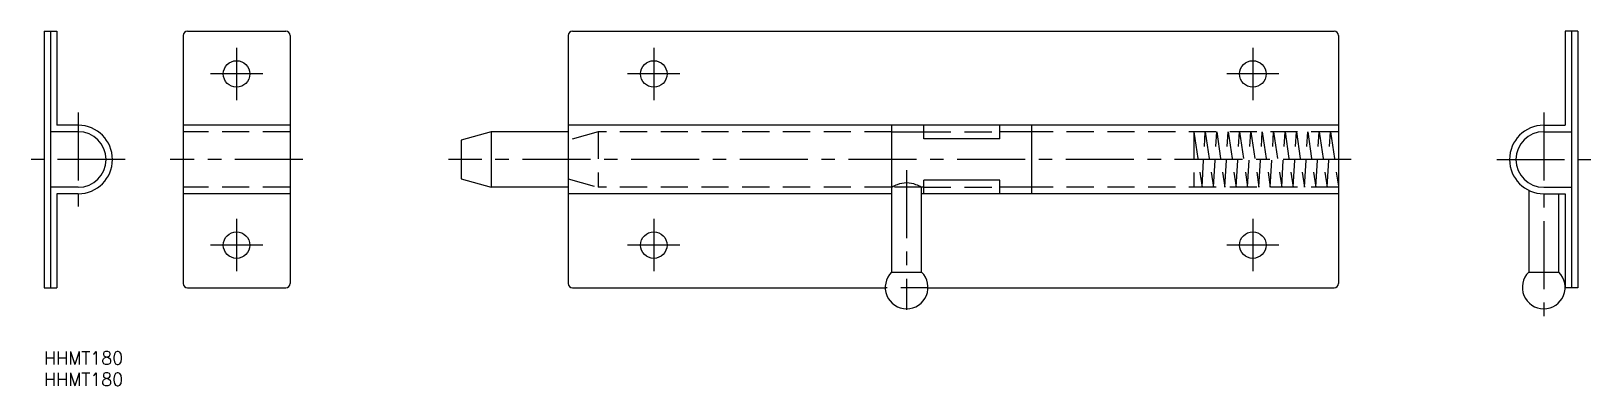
# Model space of a CAD drawing. Extents: x -3 to 362, y -8 to 75.
import ezdxf

# ---------------------------------------------------------------- set-up
doc = ezdxf.new("R2010")
doc.units = 0
doc.header["$LTSCALE"] = 0.5
doc.linetypes.add('CENTER', pattern=[50.8, 31.75, -6.35, 6.35, -6.35])
doc.linetypes.add('DASHED', pattern=[19.05, 12.7, -6.35])
for name, color, linetype in [('MSM_CENTER', 1, 'CENTER'), ('MSM_CONTINUOUS', 7, 'CONTINUOUS'), ('MSM_DASHED', 4, 'DASHED'), ('MSM_PART_NUMBER', 7, 'CONTINUOUS')]:
    doc.layers.add(name, color=color, linetype=linetype)
doc.styles.get("Standard").update_dxf_attribs({"font": 'txt.shx', "height": 3, "bigfont": 'bigfont.shx'})

# ---------------------------------------------------------------- blocks, each defined once
blk = doc.blocks.new('*U5')
at = {"layer": 'MSM_PART_NUMBER'}
blk.add_text('HHMT180', height=3, dxfattribs=at).set_placement((0, -3))
blk = doc.blocks.new('*U6')
at = {"layer": 'MSM_PART_NUMBER'}
blk.add_text('HHMT180', height=3, dxfattribs=at).set_placement((0, -8))

msp = doc.modelspace()

# ---------------------------------------------------------------- linework, layer by layer
at = {"layer": 'MSM_CENTER'}
for p, q in [((45, 71), (45, 58.8)), ((142.5, 71), (142.5, 58.8)), ((282.5, 71), (282.5, 58.8)), ((51.1, 64.9), (38.9, 64.9)), ((148.6, 64.9), (136.4, 64.9)), ((288.6, 64.9), (276.4, 64.9)), ((8, 55.9), (8, 33.9)), ((350.5, 55.9), (350.5, 7)), ((19, 44.9), (-3, 44.9)), ((60.5, 44.9), (29.5, 44.9)), ((305.5, 44.9), (94.5, 44.9)), ((339.5, 44.9), (361.5, 44.9)), ((201.6, 42.41), (201.6, 9.75)), ((45, 31), (45, 18.8)), ((142.5, 31), (142.5, 18.8)), ((282.5, 31), (282.5, 18.8)), ((51.1, 24.9), (38.9, 24.9)), ((148.6, 24.9), (136.4, 24.9)), ((288.6, 24.9), (276.4, 24.9))]:
    msp.add_line(p, q, dxfattribs=at)
at = {"layer": 'MSM_CONTINUOUS'}
for p, q in [((0, 74.9), (3, 74.9)), ((0, 74.9), (0, 14.9)), ((1.5, 74.9), (1.5, 14.9)), ((3, 74.9), (3, 52.9)), ((32.5, 73.9), (32.5, 15.9)), ((33.5, 74.9), (56.5, 74.9)), ((57.5, 73.9), (57.5, 15.9)), ((122.5, 73.9), (122.5, 15.9)), ((123.5, 74.9), (301.5, 74.9)), ((302.5, 73.9), (302.5, 15.9)), ((358.5, 74.9), (355.5, 74.9)), ((355.5, 74.9), (355.5, 52.9)), ((357, 74.9), (357, 14.9)), ((358.5, 74.9), (358.5, 14.9)), ((8, 51.4), (1.5, 51.4)), ((8, 52.9), (3, 52.9)), ((57.5, 52.9), (32.5, 52.9)), ((104.5, 51.4), (97.5, 49.4)), ((122.5, 51.4), (104.5, 51.4)), ((104.5, 51.4), (104.5, 38.4)), ((302.5, 52.9), (122.5, 52.9)), ((198.1, 52.9), (198.1, 18.57)), ((198.1, 51.4), (205.6, 51.4)), ((205.6, 49.7), (205.6, 52.9)), ((223.4, 49.7), (223.4, 52.9)), ((230.9, 51.4), (223.4, 51.4)), ((230.9, 36.9), (230.9, 52.9)), ((350.5, 52.9), (355.5, 52.9)), ((350.5, 51.4), (357, 51.4)), ((97.5, 49.4), (97.5, 40.4)), ((223.4, 49.7), (205.6, 49.7)), ((97.5, 40.4), (104.5, 38.4)), ((223.4, 40.1), (205.6, 40.1)), ((205.6, 36.9), (205.6, 40.1)), ((223.4, 36.9), (223.4, 40.1)), ((8, 38.4), (1.5, 38.4)), ((3, 36.9), (3, 14.9)), ((8, 36.9), (3, 36.9)), ((57.5, 36.9), (32.5, 36.9)), ((122.5, 38.4), (104.5, 38.4)), ((198.1, 36.9), (122.5, 36.9)), ((205.6, 38.4), (205.1, 38.4)), ((205.1, 18.57), (205.1, 38.4)), ((302.5, 36.9), (205.1, 36.9)), ((230.9, 38.4), (223.4, 38.4)), ((347, 37.71), (347, 18.57)), ((350.5, 38.4), (357, 38.4)), ((350.5, 36.9), (355.5, 36.9)), ((354, 18.57), (354, 36.9)), ((355.5, 36.9), (355.5, 14.9)), ((198.1, 18.57), (205.1, 18.57)), ((347, 18.57), (354, 18.57)), ((0, 14.9), (3, 14.9)), ((33.5, 14.9), (56.5, 14.9)), ((123.5, 14.9), (196.6, 14.9)), ((206.6, 14.9), (301.5, 14.9)), ((358.5, 14.9), (355.5, 14.9))]:
    msp.add_line(p, q, dxfattribs=at)
for centre in [(45, 64.9), (142.5, 64.9), (282.5, 64.9), (45, 24.9), (142.5, 24.9), (282.5, 24.9)]:
    msp.add_circle(centre, 3.1, dxfattribs=at)
for centre, radius, start, end in [((33.5, 73.9), 1, 90, 180), ((56.5, 73.9), 1, 0, 90), ((123.5, 73.9), 1, 90, 180), ((301.5, 73.9), 1, 0, 90), ((8, 44.9), 8, 270, 90), ((8, 44.9), 6.5, 270, 90), ((350.5, 44.9), 8, 90, 270), ((350.5, 44.9), 6.5, 90, 270), ((203.15, 29.13), 10.55, 110.6078, 118.5473), ((201.64, 33.18), 6.24, 90.4088, 110.7821), ((201.56, 33.18), 6.24, 69.2179, 89.5912), ((200.05, 29.13), 10.55, 61.4527, 69.3922), ((201.6, 15), 5, 134.427, 45.573), ((350.5, 15), 5, 134.427, 45.573), ((33.5, 15.9), 1, 180, 270), ((56.5, 15.9), 1, 270, 0), ((123.5, 15.9), 1, 180, 270), ((301.5, 15.9), 1, 270, 0)]:
    msp.add_arc(centre, radius, start, end, dxfattribs=at)
at = {"layer": 'MSM_DASHED'}
for p, q in [((57.5, 51.4), (32.5, 51.4)), ((129.5, 51.4), (122.5, 49.4)), ((198.1, 51.4), (129.5, 51.4)), ((129.5, 51.4), (129.5, 38.4)), ((205.6, 51.4), (223.4, 51.4)), ((302.5, 51.4), (230.9, 51.4)), ((268.75, 51.4), (268.75, 38.4)), ((268.75, 51.4), (270.65, 38.4)), ((270.65, 38.4), (271.41, 51.4)), ((271.41, 51.4), (273.31, 38.4)), ((273.31, 38.4), (274.07, 51.4)), ((274.07, 51.4), (275.96, 38.4)), ((275.96, 38.4), (276.73, 51.4)), ((276.73, 51.4), (278.62, 38.4)), ((278.62, 38.4), (279.39, 51.4)), ((279.39, 51.4), (281.28, 38.4)), ((281.28, 38.4), (282.05, 51.4)), ((282.05, 51.4), (283.94, 38.4)), ((283.94, 38.4), (284.71, 51.4)), ((284.71, 51.4), (286.6, 38.4)), ((286.6, 38.4), (287.37, 51.4)), ((287.37, 51.4), (289.26, 38.4)), ((289.26, 38.4), (290.03, 51.4)), ((290.03, 51.4), (291.92, 38.4)), ((291.92, 38.4), (292.69, 51.4)), ((292.69, 51.4), (294.58, 38.4)), ((294.58, 38.4), (295.34, 51.4)), ((295.34, 51.4), (297.24, 38.4)), ((297.24, 38.4), (298, 51.4)), ((298, 51.4), (299.9, 38.4)), ((299.9, 38.4), (300.66, 51.4)), ((300.66, 51.4), (302.5, 38.68)), ((122.5, 40.4), (129.5, 38.4)), ((57.5, 38.4), (32.5, 38.4)), ((198.1, 38.4), (129.5, 38.4)), ((205.1, 38.4), (198.1, 38.4)), ((205.6, 38.4), (223.4, 38.4)), ((302.5, 38.4), (230.9, 38.4)), ((206.6, 14.9), (196.6, 14.9))]:
    msp.add_line(p, q, dxfattribs=at)

# ---------------------------------------------------------------- block references
at = {"layer": 'MSM_CONTINUOUS'}
for name in ['*U5', '*U6']:
    msp.add_blockref(name, (0, 0), dxfattribs=at)

doc.saveas('drawing.dxf')
